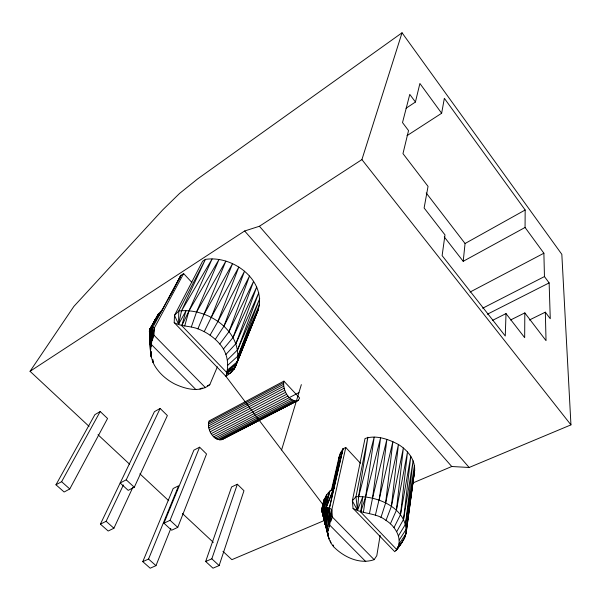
<?xml version="1.0" encoding="UTF-8"?>
<svg xmlns="http://www.w3.org/2000/svg" width="601" height="601" viewBox="0 0 601 601"><rect width="100%" height="100%" fill="white"/><g stroke="black" fill="none" stroke-linecap="round" stroke-linejoin="round"><path stroke-width="0.9" d="M150.543 345.755L149.912 340.744L149.942 329.032L149.401 331.391C150.596 343.434 148.552 356.829 155.779 367.421C160.459 374.468 167.101 380.012 174.568 383.911C185.258 388.975 199.652 392.949 209.794 384.7L217.382 366.805M322.008 508.679L322.429 512.473L322.016 508.641C323.15 500.595 326.245 492.309 333.825 488.305L343.013 448.789L345.778 447.497L360.465 463.243M191.922 282.478L183.636 273.583L180.901 275.363L152.571 327.748L150.258 328.627L149.934 337.92L149.521 330.062L149.912 340.744L149.424 330.693M529.368 320.017L545.332 312.174L550.268 318.733L549.134 282.906L544.453 276.573L543.882 253.224L525.064 227.463L525.169 209.997L444.349 98.324L441.645 113.251L407.012 135.661M510.565 319.98L524.816 312.903L524.673 337.657L506.012 313.587L492.647 320.295M323.436 504.337L324.578 498.477C320.641 508.423 324.24 518.888 326.598 528.782M195.896 389.576L151.324 344.433L151.895 327.928L152.196 340.549L153.954 335.17L154.367 327.943L152.812 327.29L152.571 327.748C153.315 335.936 151.009 343.712 150.513 351.765L149.536 330.017L158.439 313.955L162.172 310.011L180.901 275.363L179.564 278.796M506.012 313.587L505.268 336.004L442.118 255.62L444.995 234.908L424.118 207.984L428.04 186.385L402.978 153.616L408.537 130.575L402.512 122.581L409.777 94.395L415.419 102.035L406.058 108.255M174.2 322.617L174.5 315.36L202.59 261.232L205.407 259.392C232.805 255.087 266.528 280.179 258.257 309.725L235.254 367.136C233.331 371.155 229.492 373.875 225.916 376.324L174.2 322.617C181.562 326.801 190.141 325.772 197.909 328.837C206.308 332.03 213.971 337.161 219.786 344.042C227.756 352.877 229.372 365.318 225.916 376.324L332.391 517.085L374.145 559.651L376.797 555.685L380.14 535.378M297.397 400.875C288.195 401.596 282.342 389.193 283.912 381.139L299.636 398.005L298.351 400.228L222.07 439.564C212.972 441.209 206.579 428.829 209.013 420.993L283.912 381.139M374.145 559.651C359.819 564.745 343.652 557.029 333.63 546.737C329.881 542.267 327.32 536.55 327.921 530.615C330.843 523.448 330.873 516.086 329.235 508.461C327.094 507.74 323.721 506.267 322.038 508.581L324.931 520.564L326.088 514.05L329.513 508.115L343.013 448.789L340.534 452.763L339.047 457.053L331.286 490.814M158.439 313.955L149.611 329.836L158.439 313.955L150.656 328.326L150.235 335.148L151.091 328.048M398.936 544.13L406.036 533.696C407.884 508.416 377.481 495.427 355.965 496.727L357.475 510.392L358.624 496.644L367.865 437.205L355.965 496.727L352.351 500.843L357.475 510.392L362.749 496.869L360.698 512.014L396.818 549.63C403.218 538.962 395.383 526.251 386.007 520.413C376.354 512.615 363.282 514.426 353.027 508.341L352.351 500.843L365.01 438.535C375.963 434.688 388.554 439.203 398.433 444.492C407.298 449.924 415.081 459.179 414.66 470.102L406.036 533.696C404.112 540.554 399.47 546.542 394.789 551.718L353.027 508.341M149.927 337.709L149.401 331.414L150.16 343.599L149.536 330.017L155.734 318.522L154.93 321.039M525.064 227.463L463.206 261.307L465.061 243.51L426.199 192.944M338.859 458.848L339.047 457.053M390.387 523.832L396.397 510.294L403.354 447.978L391.394 506.358L386.007 520.413M393.986 527.625L400.491 514.666L407.508 451.929L396.397 510.294M391.394 506.358L398.433 444.492L385.632 502.962L380.959 517.461M396.698 531.667L403.564 519.324L410.791 456.249L400.491 514.666M385.632 502.962L392.889 441.6L375.4 515.08M398.448 535.852L405.54 524.147L413.105 460.809L403.564 519.324M379.276 500.227L386.886 439.361L372.515 498.221L369.495 513.329M396.735 549.179L396.142 550.614L404.578 538.15L404.931 535.371M399.199 540.044L406.366 528.985L414.405 465.467L405.54 524.147M322.256 511.977L322.482 510.279M322.805 507.725L323.03 506.019M323.248 504.314L323.466 502.616L321.79 509.753L328.912 538.812L325.915 525.184M372.515 498.221L380.591 437.859L365.566 497.019L360.698 512.014M406.036 533.696L414.66 470.102L406.366 528.985M226.592 372.365L236.441 363.936L227.231 370.216L237.252 361.742C242.391 330.625 207.014 307.464 178.767 311.025L174.5 315.36L178.572 324.292L185.972 310.815L181.802 325.727L226.592 372.365L235.254 367.136L258.257 309.725L234.142 369.112M363.417 512.262L374.19 437.137L358.624 496.644M404.578 538.15L404.984 535.386M410.776 495.772L411.046 493.932M411.452 491.167L411.723 489.319M411.993 487.479L412.263 485.638M412.526 483.797L413.879 474.58M150.813 332.443L151.602 327.876L151.662 329.829L150.813 332.443L150.648 328.304L162.172 310.011L149.995 328.957L150.513 351.765M322.331 508.243L326.719 494.631L323.744 507.447L329.829 491.205L326.073 507.507L326.982 511.999L327.718 507.913L328.116 510.024L328.462 508.161M323.466 502.616L321.926 510.985L328.912 538.812L322.452 512.563M152.068 327.785L151.662 329.829L152.812 327.29L152.196 340.549L154.367 327.943L183.636 273.583M181.562 310.77L178.572 324.292L178.767 311.025L205.407 259.392L181.562 310.77L212.085 258.978L188.977 310.852L181.802 325.727M345.778 447.497L331.835 509.648L330.595 521.706L328.131 508.115L329.649 525.034L365.754 561.597M329.649 525.034L326.283 507.537L329.235 508.461L333.825 488.305L332.916 489.762M331.962 490.131L340.534 452.763M415.419 102.035L419.896 83.479L441.645 113.251M321.79 509.753L324.578 498.477L321.783 509.678L327.928 534.695L322.602 507.905L326.719 494.631L323.533 507.469L325.058 518.347L322.609 507.898L326.23 507.529M332.022 490.161L343.013 448.789M184.725 325.885L188.977 310.852L218.967 259.564L196.55 312.009L191.343 326.914M281.599 449.939L301.341 384.625M321.79 509.543L325.043 522.802L322.038 508.581L322.587 507.92L327.921 530.615L324.765 507.349L329.829 491.205M89.083 426.409L30.05 371.305L244.645 230.987L259.422 226.254L361.907 159.596L402.039 32.785L561.83 254.336L570.95 424.869L469.148 467.488L451.749 466.504L412.947 482.941M219.132 565.571L243.968 490.724L237.35 484.233L231.58 486.975L205.67 561.484L212.972 568.185L219.132 565.571L211.83 558.832L205.67 561.484M211.83 558.832L237.35 484.233M223.354 349.136L233.023 337.529L253.614 281.306L228.981 331.677L219.786 344.042M225.931 354.447L235.923 343.637L256.725 286.955L233.023 337.529M228.981 331.677L249.513 276.009L223.903 326.26L215.316 339.332M227.456 359.841L237.605 349.827L258.776 292.785L235.923 343.637M322.023 508.626L327.928 534.695M223.903 326.26L244.539 271.209L217.938 321.445L210.08 335.148M227.884 365.145L238.049 355.92L259.715 298.629L237.605 349.827M217.938 321.445L238.822 267.054L211.251 317.388L204.22 331.617M237.252 361.742L259.534 304.324L238.049 355.92M177.746 527.377L206.534 453.98L199.615 447.197L193.875 450.157L163.96 523.193L171.616 530.225L177.746 527.377L170.075 520.301L163.96 523.193M211.251 317.388L232.534 263.659L204.055 314.21L197.909 328.837M234.172 369.089L255.921 314.691M142.79 561.65L148.545 559.05L178.602 485.796L173.178 488.485L142.79 561.65L150.205 568.215L155.975 565.654L170.827 528.474M170.075 520.301L199.615 447.197M204.055 314.21L225.848 261.142L196.55 312.009M153.165 324.149L155.734 318.522L152.564 324.968M160.136 408.455L126.225 479.831L120.162 482.986L128.208 490.371L134.278 487.268L167.379 415.561L160.136 408.455L154.434 411.655L100.412 524.132L108.188 531.021L113.905 528.234L132.761 487.524M100.412 524.132L106.122 521.307L123.4 484.969M168.926 298.381L169.782 296.736M170.639 295.091L180.901 275.363M69.784 488.974L107.556 418.491L100.209 411.535L94.875 414.66L55.968 484.789L64.127 492.009L69.784 488.974L61.61 481.702L55.968 484.789M61.61 481.702L100.209 411.535M30.05 371.305L73.848 306.442L162.721 209.877L179.579 193.424L197.676 178.88L402.039 32.785M396.818 549.63L402.046 542.23L397.329 547.751L398.471 546.407M150.258 328.627L150.836 346.642L150.761 328.221L152.571 327.748M329.235 508.461L329.528 508.123L331.835 509.648L332.391 517.085L330.595 521.706L329.528 508.123M222.07 439.564L298.351 400.228M465.061 243.51L525.169 209.997M208.577 422.48L283.589 382.634M208.397 424.163L283.514 384.347M208.479 425.989L283.695 386.225M208.81 427.912L284.123 388.216M470.027 292.071L543.882 253.224M209.396 429.865L284.791 390.252M210.207 431.796L285.67 392.265M211.221 433.629L286.745 394.203M212.408 435.319L287.977 395.999M213.738 436.807L298.93 392.603M215.15 438.046L290.734 398.944M216.615 439L292.184 400.003M218.088 439.647L293.619 400.739M219.515 439.962L294.993 401.137M220.852 439.932L296.263 401.183M482.671 308.215L544.453 276.573M487.373 314.225L549.134 282.906M199.908 389.005L202.379 387.93M207.322 385.774L209.794 384.7M324.998 520.211L231.873 559.674L222.948 551.342M106.122 521.307L113.905 528.234M148.545 559.05L155.975 565.654M126.225 479.831L134.278 487.268M98.008 434.733L129.591 464.205M139.883 473.821L168.716 500.731M182.441 513.539L213.332 542.372M153.954 335.17L205.497 387.72M244.645 230.987L451.749 466.504M259.422 226.254L469.148 467.488M361.907 159.596L570.95 424.869M444.274 236.937L463.206 261.307M524.816 312.903L546.031 340.647L545.332 312.174M323.075 513.855L322.647 512.991L326.027 527.295L322.301 512.195M333.104 544.949L333.63 546.737M149.611 333.104L149.995 334.419M330.37 541.08L330.835 542.861L330.407 541.035M326.666 528.655L321.79 510.114L325.411 525.049L321.881 510.745M323.496 515.598L324.134 518.205M321.873 509.024L325.043 522.802M324.765 507.349L328.897 526.701L326.283 507.537L333.825 488.305L326.073 507.507L326.088 514.05L324.653 507.349L325.449 516.176L323.488 507.484L327.921 530.615M323.015 507.657L325.058 518.347M322.609 507.898L324.931 520.564M324.037 507.379L325.449 516.176M325.329 507.387L326.088 514.05M149.95 337.484L149.589 332.992L149.927 335.689M150.242 341.083L150.528 344.681L150.303 341.083M149.401 331.406L149.927 338.739M150.13 341.481L150.528 346.972M150.859 351.547L151.257 357.039L150.986 351.555M150.182 341.391L150.558 346.912M150.874 351.51L151.257 357.039M149.454 332.158L150.16 343.599M150.408 341.113L150.543 343.795M150.761 328.221L151.324 344.433M149.694 329.513L149.934 337.92M326.861 507.665L326.982 511.999M235.254 367.136L230.115 373.356L226.494 374.138L235.254 367.136M153.03 362.298L152.752 359.578L153.03 362.298"/></g></svg>
